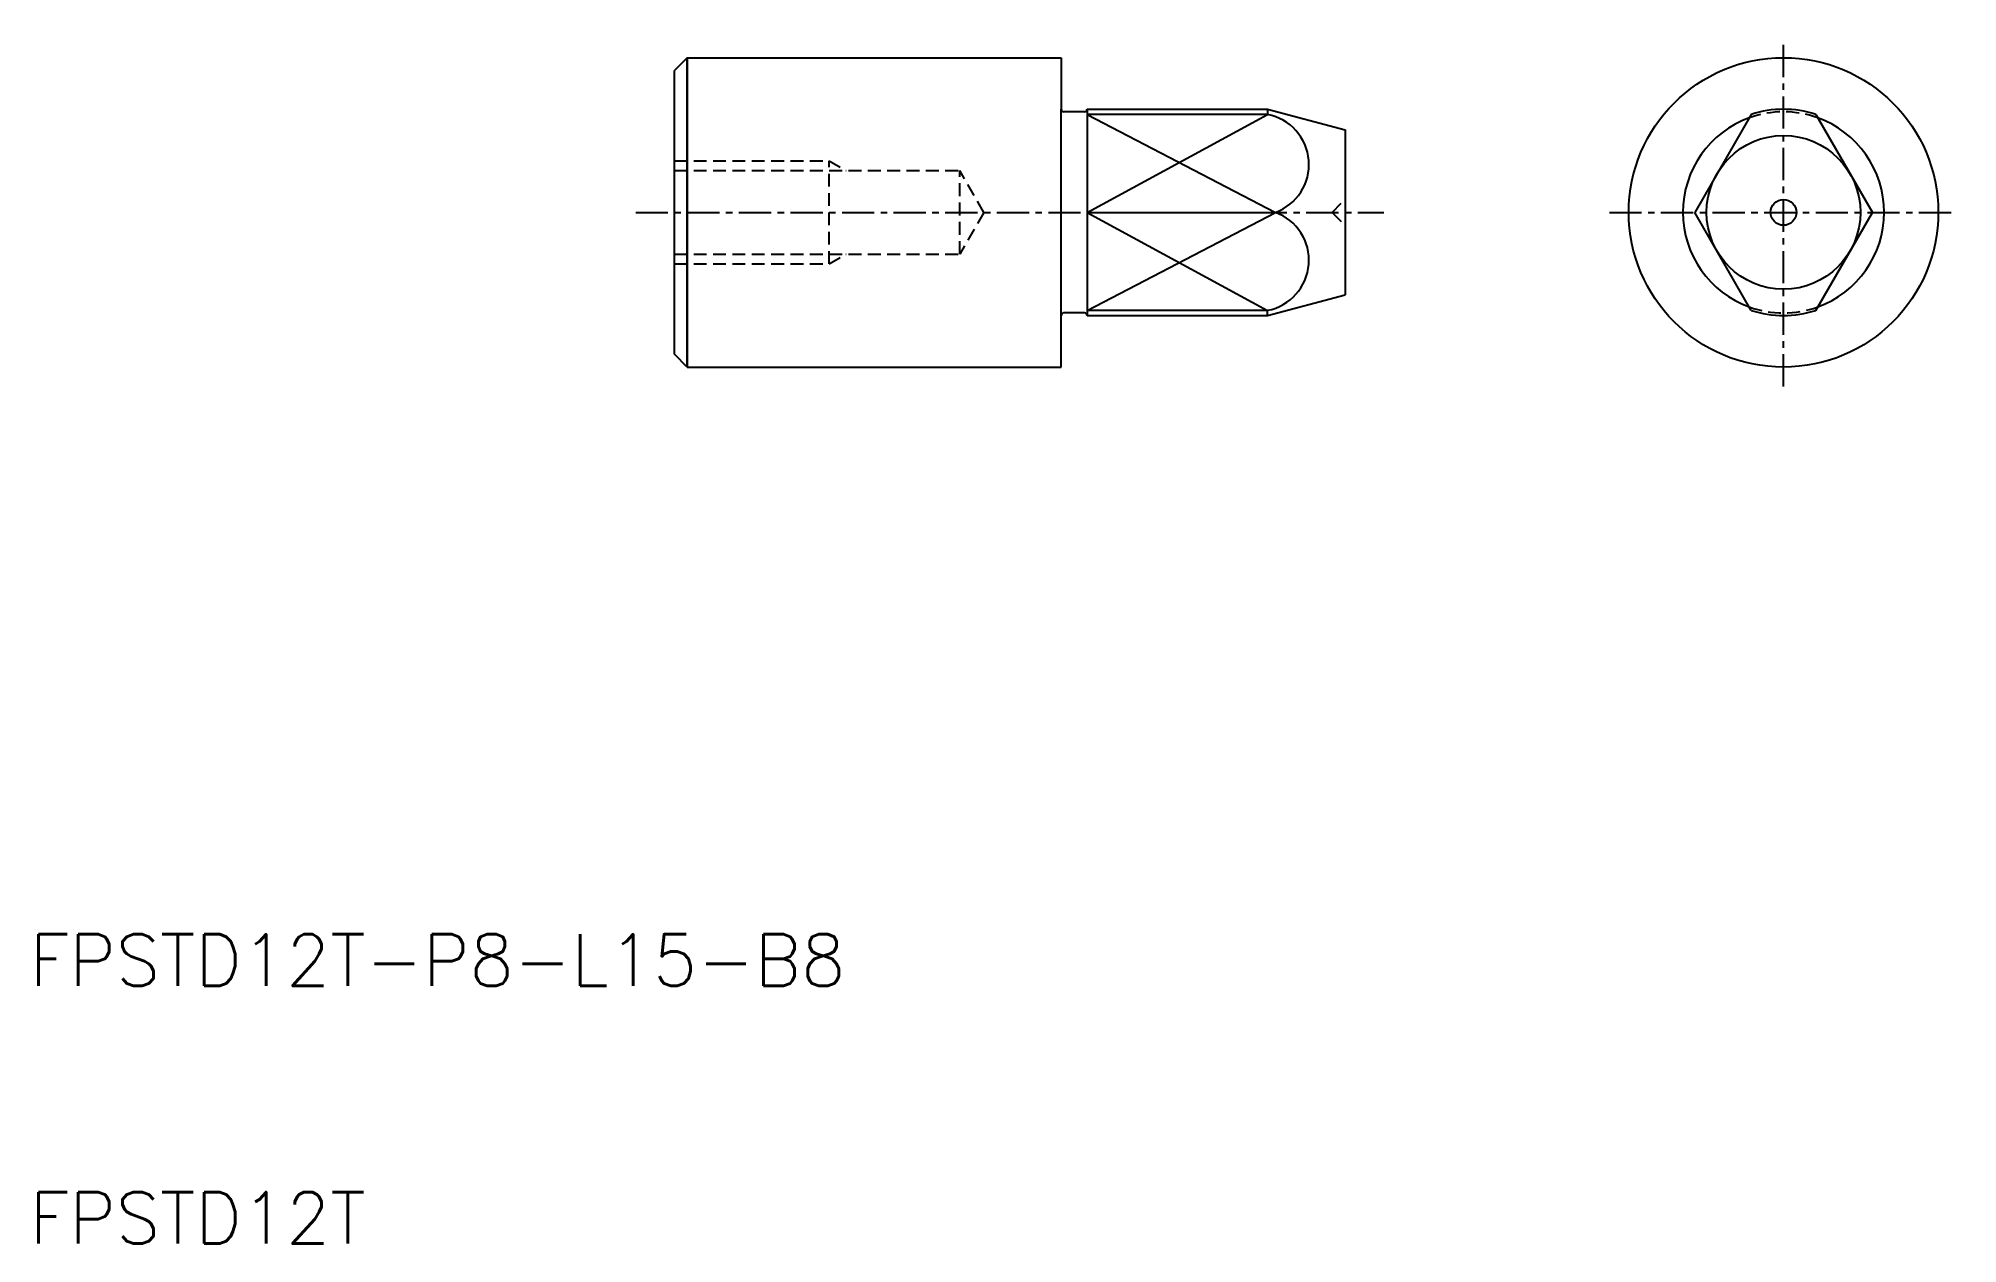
# Model space of a CAD drawing. Extents: x 10.3 to 84.7, y 10 to 56.8.
import ezdxf

# ---------------------------------------------------------------- set-up
doc = ezdxf.new("R2010")
doc.units = 0
doc.linetypes.add('CENTER', pattern=[2, 1.25, -0.25, 0.25, -0.25])
doc.linetypes.add('DASHED', pattern=[0.75, 0.5, -0.25])
doc.layers.get('0').update_dxf_attribs({"linetype": 'CONTINUOUS'})
doc.layers.add('CENTER', color=1, linetype='CENTER')
doc.styles.get("Standard").update_dxf_attribs({"font": 'txt.shx', "bigfont": 'extfont.shx'})

msp = doc.modelspace()

# ---------------------------------------------------------------- linework, layer by layer
at = {"color": 7, "linetype": 'CONTINUOUS'}
for p, q in [((35.5, 56), (35, 55.5)), ((35.5, 56), (35.5, 44)), ((35.5, 44), (35.5, 56)), ((35.5, 56), (50, 56)), ((50, 56), (50, 54)), ((35, 44.5), (35, 55.5)), ((50, 46), (50, 54)), ((50.9, 53.9), (50.1, 53.9)), ((51, 54), (58, 54)), ((51, 54), (51, 46)), ((58, 53.8), (51, 53.8)), ((58, 54), (61, 53.196)), ((58, 54), (58, 53.8)), ((76.75, 53.8), (74.556, 50)), ((79.25, 53.8), (81.444, 50)), ((61, 53.196), (61, 46.804)), ((51, 50), (58.3, 50)), ((76.75, 46.2), (74.556, 50)), ((79.25, 46.2), (81.444, 50)), ((58, 46.2), (51, 46.2)), ((58, 46), (61, 46.804)), ((58, 46), (58, 46.2)), ((50, 44), (50, 46)), ((50.9, 46.1), (50.1, 46.1)), ((51, 46), (58, 46)), ((35.5, 44), (35, 44.5)), ((35.5, 44), (50, 44))]:
    msp.add_line(p, q, dxfattribs=at)
at = {"color": 3, "linetype": 'CONTINUOUS'}
for p, q in [((51, 50), (58, 53.8)), ((51, 53.8), (58.3, 50)), ((51, 46.2), (58.3, 50)), ((51, 50), (58, 46.2))]:
    msp.add_line(p, q, dxfattribs=at)
at = {"color": 3, "linetype": 'DASHED'}
for p, q in [((35, 52), (41, 52)), ((35, 51.621), (46.064, 51.621)), ((41, 52), (41.656, 51.621)), ((41, 48), (41, 52)), ((47, 50), (46.064, 51.621)), ((46.064, 48.379), (46.064, 51.621)), ((47, 50), (46.064, 48.379)), ((60.5, 50), (61, 50.5)), ((60.5, 50), (61, 49.5)), ((35, 48.379), (46.064, 48.379)), ((41, 48), (41.656, 48.379)), ((35, 48), (41, 48))]:
    msp.add_line(p, q, dxfattribs=at)
at = {"color": 7, "linetype": 'CONTINUOUS'}
for radius in [6, 2.982, 0.5]:
    msp.add_circle((78, 50), radius, dxfattribs=at)
for centre, radius, start, end in [((50.1, 54), 0.1, 180, 270), ((50.9, 54), 0.1, 270, 0), ((57.624, 51.858), 1.977, 289.98108, 79.04768), ((78, 50), 3.9, 109.88116, 250.11884), ((78, 50), 4, 71.79004, 108.20996), ((78, 50), 3.9, 289.88116, 70.11884), ((57.624, 48.142), 1.977, 280.95232, 70.01892), ((78, 50), 4, 251.79004, 288.20996), ((50.1, 46), 0.1, 90, 180), ((50.9, 46), 0.1, 0, 90)]:
    msp.add_arc(centre, radius, start, end, dxfattribs=at)
at = {"color": 3, "linetype": 'DASHED'}
for start, end in [(70.11884, 109.88116), (250.11884, 289.88116)]:
    msp.add_arc((78, 50), 3.9, start, end, dxfattribs=at)
at = {"layer": 'CENTER', "color": 1, "linetype": 'CENTER'}
for p, q in [((78, 43.25), (78, 56.75)), ((33.5, 50), (62.5, 50)), ((71.25, 50), (84.75, 50))]:
    msp.add_line(p, q, dxfattribs=at)

# ---------------------------------------------------------------- texts
at = {"color": 7, "linetype": 'CONTINUOUS'}
for s, p in [('FPSTD12T-P8-L15-B8', (10, 20)), ('FPSTD12T', (10, 10))]:
    msp.add_text(s, height=2, dxfattribs=at).set_placement(p)

doc.saveas('drawing.dxf')
